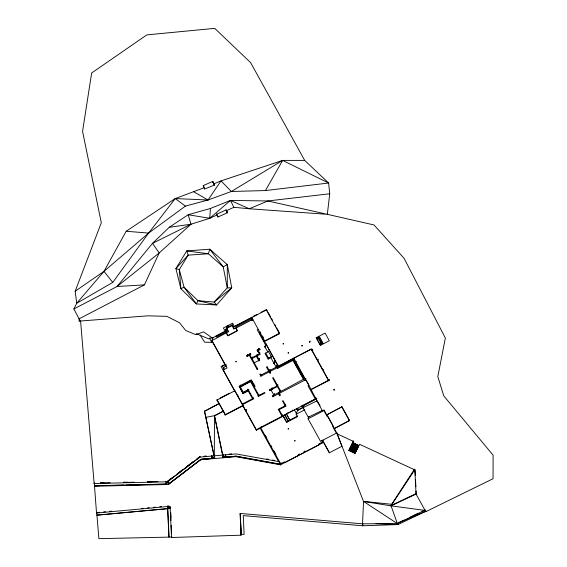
<?xml version="1.0" encoding="UTF-8"?>
<svg xmlns="http://www.w3.org/2000/svg" width="567" height="567" viewBox="0 0 567 567"><rect width="100%" height="100%" fill="white"/><g stroke="black" fill="none" stroke-linecap="round" stroke-linejoin="round"><path stroke-width="0.85" d="M204.545 411.047L214.064 455.854L204.453 411.295L219.032 403.52L223.235 411.132L214.475 415.682L214.291 458.575L214.659 457.555L212.044 457.789L211.852 458.313L201.065 459.27L168.661 483.991L201.143 459.348L210.796 458.49M166.032 484.055L94.476 485.742L96.532 513.015L170.079 506.296L171.51 537.516L241.067 535.184L240.075 513.44L362.519 523.823L363.56 501.348L391.634 504.311L414.52 469.136M73.894 308.944L117.1 286.491L152.502 243.363L190.987 224.227L209.747 218.288L210.414 208.472L230.457 200.442L267.851 200.966L329.739 193.772L328.619 183.021L304.685 160.397L250.642 62.661L214.73 28.35L146.81 34.899L91.656 72.987L82.562 131.367L101.302 222.76L75.17 291.225L76.722 303.26L73.894 308.944L79.04 318.852L79.224 321.106L147.774 315.833L166.911 316.343L179.505 322.765L185.756 330.518L195.75 334.672L203.525 331.879L212.384 338.031L225.255 331.341L227.402 325.408M329.739 193.772L327.329 214.326L374.022 224.964L404.058 258.283L445.364 338.031L437.809 376.58L443.755 395.858L493.106 455.188L493.049 478.739L425.796 511.682L416.05 494.063L414.86 469.944L359.549 444.259L358.819 445.804L352.816 442.671L358.16 445.159M96.914 515.127L167.761 508.62L169.051 537.119L98.878 538.65L96.78 513.029M79.224 321.106L79.749 319.653M280.509 464.43L278.751 461.148L278.603 461.552L235.943 453.905L199.903 457.115L167.577 481.773L94.136 483.509L94.257 483.027M99.806 485.699L94.505 485.82M204.637 188.74L203.17 185.643L212.703 181.433L214.206 185.154L204.531 189.066L204.106 187.734L175.238 198.57L126.193 231.251L103.974 271.359L76.722 303.26L112.748 282.416L148.632 233.08L175.238 198.57L208.032 200.002L231.379 191.476L282.635 160.404L304.685 160.397M96.532 513.015L96.709 512.518M96.964 515.176L167.641 508.712L168.916 537.098L171.858 536.949M226.049 209.648L227.516 212.745L217.983 216.948M227.516 212.745L225.957 210.003L216.474 214.312L217.005 214.985L209.747 218.288L188.194 214.744L169.278 227.275L152.502 243.363L159.192 252.953L144.394 284.889L79.04 318.852M253.066 397.254L252.535 398.729L242.152 404.122L237.842 396.326L238.225 396.127L237.906 395.553L237.523 395.759L223.263 369.96L227.105 367.962L211.966 340.583L213.036 337.634M200.158 335.147L204.637 342.192L211.796 342.362L212.157 341.369L224.95 364.503L221.102 366.502L234.596 390.904L216.906 400.096L218.94 403.768L204.453 411.295M150.163 484.509L166.06 484.133L166.471 482.843L169.101 482.779M167.669 481.376L176.131 474.997M94.299 486.238L168.484 484.487L168.576 481.355L167.449 481.44L173.7 476.627M211.966 340.583L228.494 331.716L226.672 328.421L226.97 327.598L232.293 324.834L234.114 328.13L233.817 328.952L231.995 325.656L232.293 324.834M226.793 328.846L227.799 326.068L227.495 325.628L226.417 328.605L227.19 330.001M226.268 330.71L226.828 329.165L227.388 330.178L226.828 331.723L216.509 337.089L215.949 336.075L226.268 330.71L226.828 331.723M228.494 331.716L228.792 330.894M226.325 333.12L227.792 335.784L237.339 330.547L235.865 327.882L233.817 328.952M170.284 507.359L168.243 507.55L168.179 505.686M170.398 508.316L167.96 508.542L168.392 507.337M227.792 335.784L237.212 330.887L235.865 327.882M223.263 369.96L224.326 367.019L226.637 365.814M216.906 400.096L217.076 399.629L225.347 414.59L225.177 415.051L223.235 411.132M223.136 454.21L223.051 457.796L214.475 415.682L205.899 417.326M199.903 457.115L200.023 456.775L177.535 473.927M171.51 537.516L171.688 537.02M168.484 484.487L201.065 459.27M201.143 459.348L204.425 459.114M235.744 328.222L251.762 319.901L252.265 318.505L236.248 326.833L235.688 325.819L251.705 317.492M251.762 319.901L252.01 320.341L252.542 318.874M234.596 390.904L234.759 390.436L243.03 405.398L242.867 405.859L225.177 415.051M259.849 352.525L259.317 353.999L251.564 358.025L249.877 354.985L250.905 354.453L250.451 353.631L246.794 355.53L246.794 356.26L247.644 354.623M247.113 356.097L247.786 354.878M247.255 356.352L249.303 355.282L249.834 353.815M249.877 354.985L250.408 353.51M248.757 389.458L248.218 390.932L242.967 393.661L239.77 387.07L240.507 385.028M265.051 340.597L264.024 341.128L259.821 333.524L260.395 331.943M254.307 362.767L251.989 358.585L252.577 356.962M256.936 354.694L256.348 356.317L258.921 360.895L259.622 360.527L257.064 355.899L260.21 354.269L258.212 350.654L260.26 349.591L259.806 348.769L256.986 350.229L257.439 351.058L257.971 349.584M257.439 351.058L258.432 348.748M258.212 350.654L259.006 348.45M242.967 393.661L243.498 392.187M257.064 355.899L257.602 354.432M245.639 391.01L242.924 392.775M264.505 341.462L264.69 340.944L279.623 333.19L279.439 333.701L264.505 341.462L278.312 366.431L311.354 349.031L327.981 379.103M239.77 387.07L251.068 380.294L254.81 386.29M254.257 386.063L254.087 386.524L250.898 380.755L240.33 386.956L243.484 392.662L247.907 390.358L247.907 389.09L253.109 398.424L253.492 398.225L253.81 398.799L242.463 404.689L245.305 409.828L245.816 409.558L246.305 410.444L245.794 410.714L256.27 429.666L282.033 416.277L282.6 414.718M240.33 386.956L250.586 381.626L250.898 380.755M242.463 404.689L243.03 403.137M249.303 355.282L257.184 369.542L257.765 369.245L254.222 362.845L258.708 360.513L259.247 358.876M258.708 360.513L259.509 358.309M258.921 360.895L259.452 359.421M266.49 344.098L265.958 345.572L264.548 346.302L265.002 347.124L266.065 344.183M265.002 347.124L266.136 344.148L274.995 360.187L273.868 363.163L274.187 363.731L275.314 360.754L277.242 364.241L276.179 367.182L269.254 370.783L267.206 366.622L266.433 367.026L268.68 371.08L260.99 375.078L260.359 373.937L259.778 374.234L260.87 376.197L269.261 371.839L270.062 369.627M257.184 369.542L257.723 368.075M230.089 456.832L225.857 457.208L236.035 456.244M258.857 394.334L257.978 395.894L258.297 396.468L264.959 393.002L264.64 392.435L258.942 395.397L254.207 386.843L254.739 385.369M245.794 410.714L246.255 409.438M267.766 351.972L268.134 350.952L271.288 356.657L270.92 357.678L268.163 359.109L265.009 353.404L267.766 351.972L265.065 347.089M260.87 376.197L261.401 374.73M268.163 359.109L268.531 358.089L271.288 356.657M200.881 459.766L235.837 456.662L236.014 456.166L280.424 464.267L280.332 464.926L323.679 442.345M258.297 396.468L258.786 395.1M268.68 371.08L269.212 369.606M269.261 371.839L269.998 373.171L270.572 372.866L269.835 371.541L270.374 370.067M269.998 373.171L270.53 371.697M274.187 363.731L275.25 360.789M269.835 371.541L277.143 367.742L277.568 366.58L311.354 349.031M277.532 368.437L277.95 367.274L294.16 358.854L292.976 360.414L277.532 368.437L277.143 367.742M277.61 384.497L277.079 385.971L269.389 389.968L269.701 390.535L270.232 389.068M256.341 430.31L256.504 429.857M269.701 390.535L271.047 389.841L271.607 388.282M271.047 389.841L271.26 390.216L272.103 387.885M271.26 390.216L271.834 389.919L272.188 387.984M271.94 388.99L271.366 390.571L273.4 394.249M299.142 454.068L298.667 455.372L284.825 462.566L284.443 461.871L280.658 463.834L260.792 427.894L261.337 426.398M274.485 393.477L273.918 395.036L272.38 395.837L272.876 396.723L273.719 394.391M271.621 389.543L277.391 386.545L277.958 384.986M272.876 396.723L278.51 393.796L279.077 392.236M278.51 393.796L279.602 395.759L280.176 395.461L279.092 393.491L279.935 391.159M273.918 395.036L273.641 394.533L274.215 394.228L274.499 394.738L280.268 391.74L280.828 390.181M279.602 395.759L280.162 394.2M282.033 416.277L278.213 409.367L285.137 405.774L285.697 404.214M309.681 342.135L310.128 341.901L309.433 341.695L309.681 342.135L310.085 341.015M283.224 416.242L286.569 413.896L289.843 420.232L286.583 422.323L283.224 416.242L260.792 427.894M241.202 534.412L244.122 534.334L243.264 515.623L362.809 525.779L398.034 524.546L425.966 511.214L425.796 511.682M241.067 535.184L240.373 513.596M311.255 349.315L311.815 349.86M316.244 337.748L325.111 333.091L329.292 340.753L320.447 345.353L316.244 337.748L320.447 345.353M328.286 380.117L328.669 380.811L329.377 380.45L328.988 379.748L328.286 380.117L323.027 370.612L323.736 370.244L323.346 369.549L322.644 369.911L317.492 360.598L318.2 360.229L317.811 359.535L317.109 359.896L312.098 350.831L312.672 349.237M317.392 338.081L317.839 337.847L317.144 337.634L317.392 338.081L318.016 337.351M317.952 337.223L317.782 337.677L319.306 336.918L322.814 343.255L321.291 344.013L321.709 343.425L318.597 337.79M317.839 337.847L317.435 337.953M277.079 385.971L272.592 377.856L273.166 377.558L280.842 391.443L304.536 378.735L293.919 359.535M279.092 393.491L304.855 380.103L305.415 378.55M304.855 380.103L305.096 380.549L305.897 378.338M320.752 344.162L321.22 343.893L321.446 344.375L320.752 344.162L321.22 343.893M321.454 343.559L320.802 344.034M296.754 408.701L297.555 410.154L297.838 409.381M318.115 337.337L321.709 343.425M286.583 422.323L297.477 416.66L296.151 414.257L297.505 410.508L303.749 407.262M297.661 410.728L298.355 408.8M322.814 343.255L319.788 337.372M317.492 360.598L318.073 358.996M280.332 464.926L281.112 462.764M297.555 410.154L302.686 407.489L302.962 406.716L302.161 405.256M302.976 407.687L317.265 400.713L317.088 401.195L322.382 410.763L322.552 410.281L308.271 417.255L302.976 407.687L303.777 405.483L316.847 398.686M303.969 404.937L316.223 398.679M317.088 401.195L311.07 389.409L328.633 380.28M333.325 426.242L332.751 426.547L336.394 433.138L320.568 441.36L308.087 418.8L309.022 416.228M315.854 397.439L315.295 398.991L307.973 385.744L308.994 385.213L306.123 380.018L305.096 380.549M328.669 380.811L329.2 379.358M298.667 455.372L298.285 454.677L299.248 454.174L299.631 454.869L304.373 452.409L304.876 451.013M322.382 410.763L323.984 409.934L326.712 414.874L341.958 406.83L349.527 420.516L334.282 428.567L337.23 433.89L353.432 441.417L352.709 442.969M304.373 452.409L303.99 451.708L304.947 451.212L305.337 451.906L319.178 444.712L319.646 443.415M319.178 444.712L318.789 444.018L322.573 442.054L323.112 440.552M326.712 414.874L341.958 406.83M334.282 428.567L349.527 420.516M358.819 445.804L356.615 450.148L350.612 447.016L356.721 449.858L354.977 453.366L348.868 450.524L353.418 440.765M349.414 449.362L355.417 452.494L353.999 451.495M351.816 446.505L357.054 449.284L351.051 446.151L348.868 450.524M354.977 453.366L358.422 445.953M355.842 451.594L349.733 448.752L355.077 451.24M358.046 447.25L351.93 444.415L357.281 446.895M422.096 511.462L425.264 509.953L397.403 523.646L391.074 505.863L391.634 504.311M362.519 523.823L397.403 523.646L397.573 523.185L398.034 524.546L376.013 523.61M416.093 491.015L416.05 494.063L391.074 505.863L363.525 501.441L336.713 432.699M247.907 390.358L248.211 389.649L243.484 392.662M350.945 446.442L352.816 442.671M265.455 190.555L282.635 160.404L328.619 183.021L265.455 190.555L231.379 191.476L221.002 180.901L213.78 183.821M75.17 291.225L103.974 271.359L148.632 233.08L185.416 206.112L208.032 200.002L221.002 180.901L282.635 160.404M210.414 208.472L188.194 214.744L190.987 224.227L159.192 252.953L117.1 286.491L144.394 284.889M209.747 218.288L230.457 200.442L249.282 208.762L327.329 214.326L267.851 200.966L249.282 208.762L233.887 207.309L226.481 210.676M177.847 473.459L183.382 469.235L176.443 474.579M187.535 466.074L193.071 461.85M197.911 458.157L199.988 456.57L196.508 459.27M167.449 481.44L171.603 478.272M186.132 467.187L193.049 461.914M226.672 328.421L231.995 325.656M225.354 329.93L226.828 329.165M212.008 337.372L208.975 338.946L196.132 333.616M253.158 316.429L257.085 314.387M261.018 312.339L265.732 309.894M233.668 326.911L266.334 309.993L279.439 333.701M252.01 320.341L253.038 319.809M258.29 329.321L257.269 329.852L265.958 345.572M259.821 333.524L260.848 332.992M226.219 364.198L222.434 366.169L224.114 369.209M251.989 358.585L256.348 356.317M273.868 363.163L270.92 357.678M276.391 365.743L277.958 364.928M320.426 344.091L321.007 343.793M321.624 343.673L322.899 343.007M311.708 350.137L312.417 349.768L312.8 350.47L312.098 350.831M220.152 398.034L229.38 393.236M295.471 362.136L296.491 361.604M247.623 389.855L248.204 389.557M254.207 386.843L254.98 386.439L251.337 379.847L239.097 386.212L242.846 392.995M214.383 415.93L223.143 411.38M225.347 414.59L243.03 405.398M310.971 389.685L328.534 380.563M316.336 398.509L282.614 415.98L279.106 409.636L286.03 406.043L283.046 400.656L282.472 400.954L285.137 405.774M296.151 414.257L304.734 409.792M289.928 419.984L297.746 415.916M308.087 418.8L323.92 410.572L327.35 416.78L327.932 416.483L332.914 425.491M323.651 442.416L329.384 452.785L341.944 446.257L336.699 432.685M302.282 406.844L303.855 406.057M398.367 522.802L403.902 520.159M410.232 517.132L418.141 513.355M416.221 493.595L391.244 505.395L415.03 469.483L415.327 475.507M203.298 185.905L203.978 186.16L203.51 186.366M212.823 181.695L212.363 181.901L213.043 182.156M217.643 216.233L218.323 216.488L217.863 216.686M227.176 212.023L226.708 212.228L227.388 212.483M398.381 522.838L425.966 511.214M169.278 227.275L190.987 224.227M168.371 507.394L170.001 507.245M168.264 507.493L170.306 507.302M97.588 512.44L99.338 512.284M103.718 511.881L105.469 511.725M109.849 511.321L111.6 511.158M141.374 508.436L143.125 508.28M147.505 507.876L149.256 507.72M153.636 507.316L155.386 507.16M159.766 506.756L161.517 506.6M204.134 456.265L205.786 456.116M229.082 454.124L231.712 453.891M204.148 456.407L206.622 456.187M223.419 456.775L226.035 456.541L225.843 457.066L236.014 456.166M211.938 457.881L214.843 457.619M223.313 456.867L226.212 456.612M206.083 458.972L211.044 458.526M231.783 456.683L236.007 456.307L280.53 464.373M123.478 482.276L125.243 482.233M147.363 481.709L149.135 481.666M100.451 482.878L103.988 482.793M123.45 482.333L127.88 482.233M147.342 481.773L151.765 481.666M100.458 483.02L110.189 482.793M123.457 482.482L134.074 482.226M147.349 481.915L157.966 481.666M166.329 482.992L168.541 482.878M102.457 485.636L123.656 485.132M126.306 485.076L147.512 484.572M126.193 231.251L148.632 233.08M391.074 505.863L425.094 510.413M266.561 458.965L268.304 459.277M272.656 460.057L274.4 460.369M235.837 456.662L280.24 464.763M354.666 444.606L352.376 443.543L358.379 446.676L356.189 445.315M348.996 450.17L355.105 453.012M193.879 191.866L208.032 200.002M363.525 501.441L397.403 523.646M175.238 198.57L185.416 206.112M103.974 271.359L112.748 282.416M317.981 337.613L321.482 343.949M341.901 406.986L349.47 420.671M326.769 414.718L334.339 428.411M293.777 358.153L311.07 389.409M318.073 402.187L320.114 405.866M266.518 309.483L267.362 311.014M268.212 312.545L270.75 317.13M271.593 318.661L272.436 320.192M274.974 324.778L275.817 326.308M276.668 327.832L279.205 332.425M293.146 359.932L303.763 379.139M292.976 360.414L303.593 379.621M302.112 405.072L303.77 408.07M321.758 440.58L322.573 442.054M301.878 406.036L302.686 407.489M262.528 336.033L263.372 337.556M251.585 317.244L264.69 340.944M277.568 366.58L277.95 367.274M274.251 363.695L276.179 367.182M265.774 353.092L268.531 358.089M296.286 408.297L297.505 410.508M294.386 409.835L296.421 413.513M292.615 409.984L292.926 410.551L288.185 413.017L287.873 412.45M277.391 386.545L280.268 391.74M257.631 350.959L259.317 353.999M286.477 414.144L289.843 420.232M284.939 414.945L288.305 421.026M284.847 415.193L288.213 421.274M234.483 326.549L232.626 323.19L223.398 327.981L225.255 331.341M283.309 415.994L286.675 422.075M228.175 325.252L228.983 326.712M226.446 332.779L227.92 335.444M250.586 381.626L258.361 395.695M248.218 390.932L252.535 398.729M211.463 337.372L212.738 339.683M265.42 435.47L266.915 438.178M271.054 445.655L271.799 447.009M273.691 450.432L275.931 454.486M278.603 461.552L260.203 428.262L256.355 430.261L242.867 405.859M209.343 337.925L211.796 342.362M322.446 440.091L329.384 452.785M230.457 200.442L233.887 207.309M212.703 181.433L214.539 185.317M216.523 213.858L217.962 217.012M214.475 415.682L222.824 455.074M168.08 506.125L168.243 507.55M167.669 505.977L167.96 508.542M225.581 454.436L225.857 457.208M223.079 454.727L223.285 456.931M211.76 455.216L212.044 457.789M211.782 456.449L211.916 457.938M211.576 455.542L211.867 458.455M94.285 483.105L94.483 485.884M80.557 320.681L94.136 483.509M415.54 479.817L415.88 486.706M240.238 513.383L240.536 520.456M240.684 523.022L241.138 533.597M170.745 512.639L170.958 517.912M171.34 525.666L171.517 530.067M170.575 512.717L170.936 520.527M171.17 525.737L171.532 533.547M165.947 481.411L166.039 484.197M362.802 523.731L362.809 525.779M227.296 264.598L227.289 287.866L214.149 302.048L197.968 300.708L184.048 287.2L179.314 269.616L188.201 255.122L186.727 250.919L209.79 249.218L227.296 264.598L231.74 287.816L216.587 304.926L196.38 303.955L180.894 288.709L175.905 268.588L186.727 250.919L208.365 253.775L223.207 266.844L227.289 287.866L231.74 287.816L214.149 302.048L216.587 304.926L197.968 300.708L196.38 303.955L184.048 287.2L180.894 288.709L179.314 269.616L175.905 268.588L188.201 255.122L208.365 253.775L209.79 249.218L223.207 266.844L227.296 264.598M350.172 447.887L356.175 451.02L350.172 447.887M351.49 445.279L357.493 448.412L351.49 445.279M236.134 361.314L235.957 361.895L236.134 361.314M283.365 343.489L282.919 343.722L283.167 344.169L283.613 343.935L283.365 343.489M288.412 352.617L287.965 352.851L288.213 353.291L288.66 353.057L288.412 352.617M302.126 345.487L301.679 345.721L301.928 346.168L302.374 345.934L302.126 345.487M334.247 389.26L333.545 389.621L333.928 390.323L334.629 389.954L334.247 389.26M288.355 428.503L288.178 429.084L288.355 428.503M294.975 440.481L294.805 441.062L294.975 440.481"/></g></svg>
